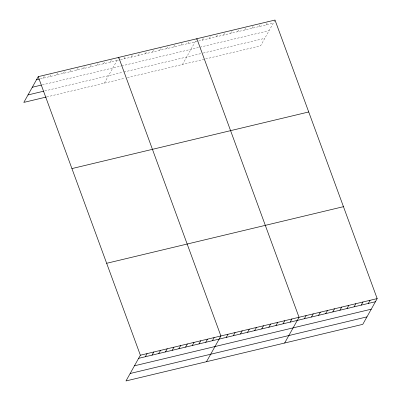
<?xml version="1.0" encoding="UTF-8"?>
<svg xmlns="http://www.w3.org/2000/svg" width="401" height="401" viewBox="0 0 401 401"><rect width="100%" height="100%" fill="white"/><g stroke="black" fill="none" stroke-linecap="round" stroke-linejoin="round"><path stroke-width="0.3" stroke-dasharray="2 1.5" d="M43.173 78.19L44.922 75.057M49.884 76.586L51.634 73.453M56.591 74.982L58.05 72.37M63.303 73.378L65.052 70.245M70.01 71.774L71.759 68.641M76.721 70.17L78.471 67.037M83.428 68.566L85.177 65.433M90.14 66.962L91.598 64.35M96.847 65.358L98.596 62.225M103.558 63.754L105.308 60.621M110.265 62.15L112.014 59.017M104.34 83.152L118.726 57.413M124.079 58.847L125.829 55.714M131.182 57.148L132.931 54.02M138.285 55.453L139.743 52.842M145.393 53.754L147.142 50.621M152.495 52.055L154.245 48.922M159.598 50.356L161.347 47.223M166.701 48.656L168.455 45.524M173.808 46.957L175.558 43.829M180.911 45.263L182.661 42.13M188.014 43.564L189.763 40.431M182.485 64.471L196.871 38.732M202.224 40.165L203.974 37.032M209.327 38.466L211.076 35.333M216.43 36.767L218.179 33.639M223.532 35.072L225.287 31.94M230.64 33.373L232.39 30.24M237.743 31.674L239.492 28.541M244.846 29.975L246.595 26.842M251.948 28.276L253.703 25.143M259.056 26.576L260.805 23.448M266.159 24.882L267.908 21.749M275.011 20.05L260.63 45.789L127.428 77.634M40.376 78.857L119.934 59.839M120.526 59.699L198.079 41.158M198.67 41.012L273.261 23.183M42.356 84.847L121.092 66.025M121.683 65.884L269.091 30.641M44.772 90.932L122.716 72.295M123.904 72.015L200.861 53.614M203.227 53.047L264.795 38.331M46.752 96.922L125.062 78.2"/><path stroke-width="0.6" d="M377.171 298.6L140.37 355.211L125.989 380.95L362.785 324.339L377.171 298.6L275.011 20.05L38.215 76.661L23.829 102.4L46.195 97.057M145.332 356.74L147.082 353.607M152.039 355.136L153.794 352.003M158.751 353.532L160.5 350.399M165.458 351.928L167.212 348.795M172.169 350.324L173.919 347.191M178.876 348.72L180.63 345.587M185.588 347.116L187.337 343.983M192.295 345.512L194.049 342.379M199.006 343.908L200.756 340.775M205.713 342.304L207.467 339.171M212.425 340.7L214.174 337.567M206.5 361.702L220.886 335.963L118.726 57.413M226.239 337.396L227.989 334.264M233.342 335.697L235.091 332.564M240.445 333.998L242.194 330.87M247.547 332.299L249.302 329.171M254.655 330.604L256.404 327.472M261.758 328.905L263.507 325.772M268.86 327.206L270.61 324.073M275.963 325.507L277.718 322.374M283.071 323.808L284.82 320.68M290.174 322.108L291.923 318.98M284.645 343.02L299.026 317.281L196.871 38.732M304.379 318.715L306.133 315.582M311.487 317.016L313.236 313.883M318.589 315.316L320.339 312.184M325.692 313.617L327.442 310.489M332.795 311.923L334.549 308.79M339.903 310.224L341.652 307.091M347.005 308.524L348.755 305.392M354.108 306.825L355.857 303.692M361.211 305.126L362.965 301.993M368.318 303.427L370.068 300.299M36.461 79.794L39.258 79.127M32.296 87.253L41.238 85.117M28 94.942L43.654 91.197M71.924 168.585L308.725 111.969M106.661 263.292L343.457 206.675M138.621 358.344L375.421 301.732M134.45 365.802L371.251 309.191M130.155 373.491L366.955 316.875M38.215 76.661L140.37 355.211"/></g></svg>
